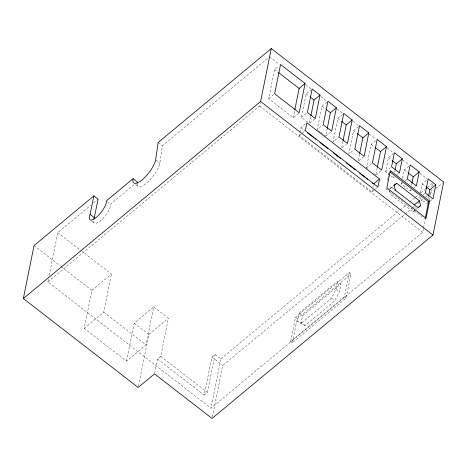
<?xml version="1.0" encoding="UTF-8"?>
<svg xmlns="http://www.w3.org/2000/svg" width="467" height="467" viewBox="0 0 467 467"><rect width="100%" height="100%" fill="white"/><g stroke="black" fill="none" stroke-linecap="round" stroke-linejoin="round"><path stroke-width="0.35" stroke-dasharray="2.33 1.75" d="M137.152 184.354A17.209 5.715 -52.2 0 0 147.963 181.768A17.209 5.715 -52.2 0 0 159.854 163.246L162.405 145.757L268.42 57.715M423.394 228.783L422.676 232.356L210.938 408.199L47.867 281.91L48.586 278.338M49.163 275.483L57.803 232.624L90.808 205.211M154.653 373.18L157.525 358.954L160.718 356.298L168.389 318.261L153.719 306.901L146.048 344.938L126.51 361.166L84.194 328.394L91.865 290.357L111.403 274.129L82.011 251.369M84.194 328.394L103.732 312.166L111.403 274.129M126.51 361.166L134.175 323.129L153.719 306.901M138.448 386.051L148.845 334.489L168.389 318.261M47.867 281.91L259.605 106.067L260.183 103.213M157.525 358.954L204.207 395.111L211.878 357.074L215.077 354.418L220.873 358.907L210.938 408.199M204.207 395.111L207.406 392.455L215.077 354.418M298.641 113.201L293.212 117.713L268.671 98.706L274.567 69.455L278.91 65.847M212.345 417.043L222.741 365.486L404.404 214.622M293.212 117.713L294.648 110.574M307.63 122.22L301.425 117.415L306.159 93.92L311.051 89.862M377.371 187.419L371.942 191.925L299.3 135.675L299.832 133.019M299.966 132.354L300.906 127.707L305.792 123.65M309.469 122.821L310.759 116.411M326.847 102.098L321.961 106.155L317.221 129.645L322.656 125.138M320.607 132.272L325.686 136.201L327.122 129.085M290.684 341.453L295.558 317.268L349.298 272.64L350.991 273.948L346.117 298.133L292.377 342.76L290.684 341.453L344.424 296.819L349.298 272.64M292.377 342.76L297.251 318.582L350.991 273.948M342.644 114.333L337.758 118.39L333.024 141.88L338.452 137.374M297.59 321.121L299.213 313.059L337.6 281.181L340.968 283.79L339.346 291.852L334.851 300.783L305.132 325.464L300.958 323.73L297.59 321.121L301.764 322.855L305.132 325.464M300.958 323.73L302.581 315.669L340.968 283.79M342.918 141.32L341.482 148.436L346.374 144.379M358.44 126.569L353.554 130.626L348.82 154.116L354.249 149.609M359.561 154.209L358.131 161.325L363.559 156.819M301.764 322.855L331.482 298.174L335.971 289.242L337.6 281.181M367.541 168.715L366.449 167.869L371.183 144.379L376.069 140.316M371.942 191.925L372.473 189.275M373.01 186.619L373.279 185.288M375.9 174.366L377.19 167.962M390.114 175.201L385.602 171.704L388.433 157.653L393.325 153.596M387.522 180.437L387.937 178.365M388.077 177.676L388.497 175.604M388.637 174.909L389.052 172.837M390.681 175.639L393.5 177.822L393.786 176.415M394.633 172.2L394.919 170.799M411.485 190.011L410.4 190.91L401.375 183.922L401.801 181.809M402.507 178.295L404.212 169.86L409.098 165.803M410.4 190.91L410.686 189.503M411.538 185.288L411.818 183.881M427.328 202.398L427.048 203.799L419.43 197.903L419.71 196.496M420.423 192.988L422.261 183.852L426.604 180.244M428.181 198.183L428.461 196.776M423.54 228.071L425.414 218.784M429.301 199.497L429.587 198.072M430.165 195.212L431.315 189.497M431.893 186.642L432.611 183.07L428.134 186.788M93.61 202.888L98.082 199.17M93.511 220.967A12.907 4.285 -52.2 0 0 102.25 219.122A12.907 4.285 -52.2 0 0 110.685 204.079L134.543 184.261M268.671 98.706L273.557 94.643M301.425 117.415L306.311 113.353M309.866 123.078L314.752 119.021M299.3 135.675L301.472 133.871M302.015 133.416L304.729 131.163M325.686 136.201L330.572 132.143M366.449 167.869L371.878 163.357M375.754 175.078L380.646 171.021M385.602 171.704L390.488 167.647M393.5 177.822L394.586 176.923M397.3 174.664L398.929 173.31M389.706 188.826L394.136 185.148M390.208 188.534L393.453 186.029M401.375 183.922L403.003 182.568M405.175 180.764L406.804 179.41M415.642 209.736L412.968 211.79L390.394 194.313L391.504 193.396M414.206 187.752L415.291 186.853M220.873 358.907L399.565 210.518M400.126 210.051L406.284 204.931M409.647 202.141L414.69 197.955M415.251 197.488L418.053 195.165M420.849 192.836L424.772 189.584M419.43 197.903L420.516 196.998M423.23 194.745L424.859 193.391M404.965 214.155L411.69 208.568M412.25 208.101L414.492 206.239M417.86 203.449L422.904 199.257M425.706 196.928L427.393 195.533M430.195 193.204L433.557 190.408M435.799 188.545L442.529 182.959M412.968 211.79L415.735 209.496M416.19 209.274L417.3 208.352M430.305 201.096L431.934 199.742M269.541 56.781L279.336 64.37M305.844 84.895L311.028 88.911M320.829 96.5L327.163 101.409M336.958 108.992L342.725 113.458M353.093 121.49L358.282 125.506M369.228 133.982L376.145 139.335M387.09 147.817L393.43 152.727M402.647 159.866L408.987 164.775M419.938 173.251L427.428 179.054M274.567 69.455L277.993 72.105M306.159 93.92L309.545 96.546M321.961 106.155L325.347 108.776M337.758 118.39L341.143 121.011M353.554 130.626L356.841 133.171M371.183 144.379L373.921 146.498M388.433 157.653L391.819 160.28M404.212 169.86L407.598 172.481M422.261 183.852L425.525 186.38M318.354 130.521L320.047 131.834M391.79 187.407L394.049 189.153M373.565 173.38L375.211 174.652M385.847 188.732L395.076 195.877M395.654 196.321L397.382 197.664M397.96 198.107L404.877 203.466M405.455 203.916L407.183 205.252M407.761 205.702L424.485 218.649M300.906 127.707L304.939 130.836M259.605 106.067L422.676 232.356M158.173 142.476L162.405 145.757M335.971 289.242L339.346 291.852M344.424 296.819L346.117 298.133M155.622 159.965L159.854 163.246M331.482 298.174L334.851 300.783M135.658 184.307L137.771 185.948M299.213 313.059L302.581 315.669M295.558 317.268L297.251 318.582M107.509 201.621L110.685 204.079M91.806 221.148L94.451 223.197M57.803 232.624L81.433 250.925M211.878 357.074L222.741 365.486M34.033 245.572L60.371 265.974M60.944 266.418L91.865 290.357M134.175 323.129L148.845 334.489M103.732 312.166L146.048 344.938M160.718 356.298L207.406 392.455M414.906 206.963L415.274 208.346M389.309 189.917L390.394 194.313"/><path stroke-width="0.7" d="M93.849 195.895L90.084 214.394A12.907 4.285 -52.2 0 0 96.29 217.418A12.907 4.285 -52.2 0 0 106.453 200.798L133.083 178.68A17.209 5.715 -52.2 0 0 142.242 179.801A17.209 5.715 -52.2 0 0 155.622 159.965L158.173 142.476L271.286 48.545L443.65 182.031L432.967 235L212.059 418.455L154.513 373.886L138.168 387.464L23.35 298.547L34.033 245.572L93.849 195.895L98.082 199.17L94.316 217.669A12.907 4.285 -52.2 0 0 93.855 219.035M23.35 298.547L260.604 101.514L271.286 48.545M294.794 109.862L299.108 88.461L305.085 83.5L280.539 64.493L274.643 93.744L299.184 112.751L305.085 83.5M310.905 115.699L314.063 100.037L320.035 95.081L312.137 88.963L307.397 112.454L315.295 118.571L320.035 95.081M327.268 128.372L330.426 112.71L336.398 107.749L327.933 101.193L323.199 124.689L331.658 131.239L336.398 107.749M343.064 140.608L346.222 124.946L352.194 119.984L343.73 113.428L338.995 136.924L347.46 143.474L352.194 119.984M359.707 153.497L362.865 137.835L368.837 132.873L359.526 125.664L354.792 149.154L364.102 156.363L368.837 132.873M377.336 167.25L380.494 151.588L386.466 146.626L377.155 139.417L372.421 162.907L381.732 170.116L386.466 146.626M379.519 179.001L377.914 186.969L305.272 130.713L306.877 122.745L379.519 179.001L373.547 183.963L372.392 183.07M395.059 170.093L396.331 163.771L402.309 158.815L394.411 152.697L391.574 166.742L399.472 172.86L402.309 158.815M411.964 183.181L413.237 176.853L419.208 171.891L410.184 164.904L407.347 178.96L416.377 185.948L419.208 171.891M428.607 196.076L429.879 189.754L435.851 184.792L428.239 178.89L425.402 192.941L433.02 198.843L435.851 184.792M425.203 218.404L428.543 201.826L429.535 201.003L390.324 170.63L386.839 187.909L426.05 218.276L429.535 201.003M394.002 185.568L396.775 183.268L419.343 200.746L420.621 205.597L418.963 206.974M425.892 188.65L427.013 187.722M414.357 204.885L419.343 200.746M420.621 205.597L417.947 207.657L394.609 189.59M396.775 183.268L394.136 185.148L395.38 190.18M278.56 72.548L299.108 88.461M310.111 96.978L314.063 100.037M326.474 109.652L330.426 112.71M341.71 121.449L346.222 124.946M357.389 133.591L362.865 137.835M375.019 147.344L380.494 151.588M392.385 160.712L396.331 163.771M408.158 172.918L413.237 176.853M426.073 186.8L429.879 189.754M389.91 171.903L428.543 201.826M307.245 132.616L313.585 137.531M314.74 138.425L315.89 139.318M319.93 142.441L327.997 148.693M333.187 152.709L340.682 158.511M346.45 162.977L355.095 169.679M359.707 173.245L365.474 177.711M366.624 178.604L367.78 179.497M260.604 101.514L432.967 235M133.083 178.68L137.316 181.961A17.209 5.715 -52.2 0 0 137.14 183.245M90.084 214.394L94.316 217.669"/></g></svg>
